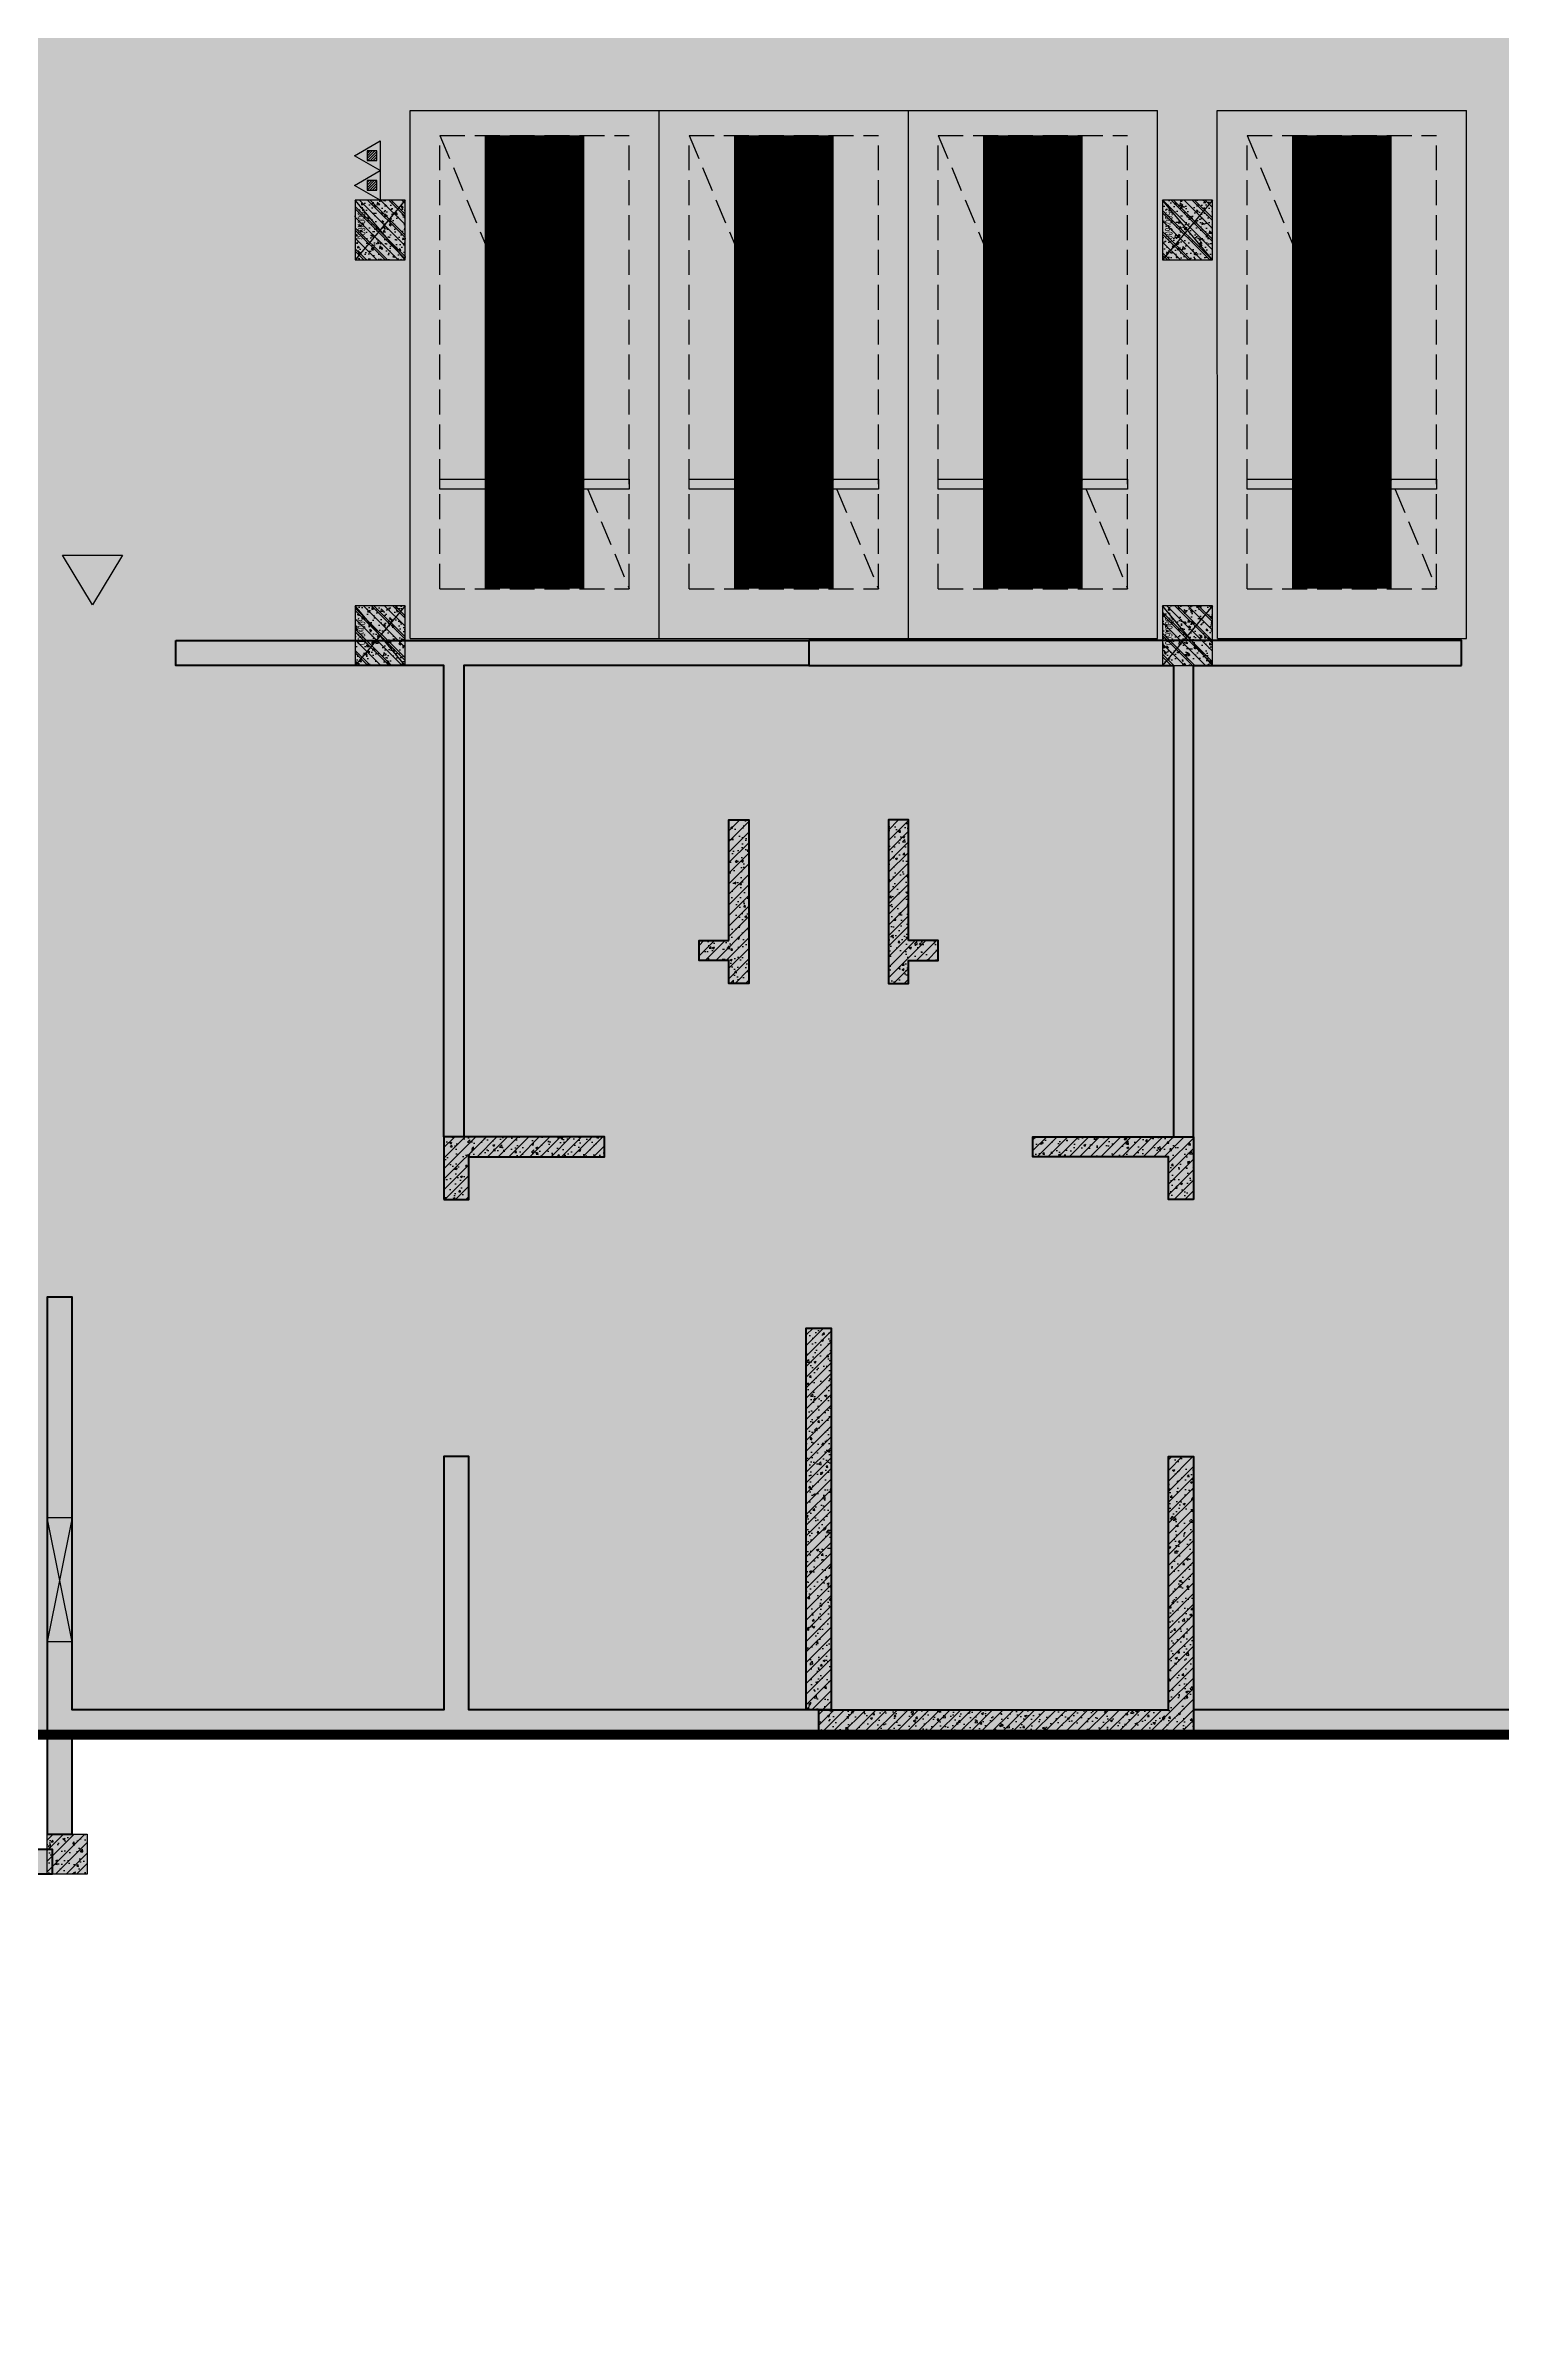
# Model space of a CAD drawing. Extents: x -1338203 to 1886333, y -530034 to 1031844.
# Drawn here: x 847502 to 862105, y -410769 to -387801 of the extents above; entities that cross this region are included whole.
import ezdxf
from ezdxf.enums import TextEntityAlignment as Align

# ---------------------------------------------------------------- set-up
doc = ezdxf.new("R2010")
doc.units = 0
doc.header["$LTSCALE"] = 1000
doc.header["$MEASUREMENT"] = 0
doc.linetypes.add('A-001-平面B2$0$__DASH', pattern=[0.35, 0.25, -0.1])
doc.linetypes.add('DASH', pattern=[0.35, 0.25, -0.1])
for name, color, linetype in [('A-001-车位参照B2$0$A-001-车位参照B2$0$0A-P-PKNG-CAR(B)', 21, 'Continuous'), ('p-a-regular', 5, 'Continuous'), ('S-02-墙柱B2_B1(QB)$0$0S-CC-LINE', 52, 'Continuous'), ('S-02-墙柱B2_B1(QB)$0$0S-CW-HATCH', 251, 'Continuous'), ('S-02-墙柱B2_B1(QB)$0$0S-CW-HATCH-UP', 251, 'Continuous'), ('S-02-墙柱B2_B1(QB)$0$0S-S-HOLE', 55, 'Continuous'), ('S001南区墙柱$0$0S-CW-HATCH', 251, 'Continuous'), ('S001南区墙柱$0$0S-CW-HATCH-UP', 251, 'Continuous'), ('S001南区墙柱$0$S001-墙柱B1_1$0$0S-CC-LINE', 52, 'Continuous'), ('S001南区墙柱$0$S001-墙柱B1_1$0$0S-CW-HATCH-UP', 251, 'Continuous'), ('地面指向箭头', 7, 'Continuous'), ('负二层消火栓$0$负二层消火栓$1$0P-EQUIP-FH', 7, 'Continuous')]:
    doc.layers.add(name, color=color, linetype=linetype)
doc.layers.add('p-a-mini', color=7, linetype='Continuous', true_color=0x0050ff)
doc.layers.add('p-a-regular-narrow', color=7, linetype='Continuous', true_color=0x9600ff)
doc.layers.add('p-h-walkable', color=7, linetype='Continuous', lineweight=70, true_color=0xf0f0f0)
doc.layers.add('S-02-墙柱B2_B1(QB)$0$0S-CW-LINE', color=7, linetype='Continuous', lineweight=50)
doc.layers.add('S001南区墙柱$0$S001-墙柱B1_1$0$0S-A-TIPS', color=10, linetype='Continuous', plot=False)
doc.styles.add('S001南区墙柱$0$S001-墙柱B1_1$0$AAD-S', font='aad-s.shx', dxfattribs={"width": 0.7, "bigfont": 'aad-hztxt.shx'})
pattern_1 = [(45, (844606.6, -402460.93), (-53.033, 53.033), []), (50, (844606.6, -402460.93), (215.178, -18.8256), [22.5, -247.5]), (355, (844606.6, -402460.93), (-41.6254, 225.6576), [18, -198]), (100.4514, (844624.53, -402462.5), (173.5528, 206.8319), [19.122, -210.3426]), (46.1842, (844606.6, -402400.93), (320.1723, -49.6557), [33.75, -371.25]), (96.6356, (844633.28, -402405.06), (280.399, 292.2354), [28.683, -315.514]), (351.1842, (844606.6, -402400.93), (280.3986, 292.2356), [27, -297]), (21, (844636.6, -402415.93), (179.0721, -120.7857), [22.5, -247.5]), (326, (844636.6, -402415.93), (72.9946, 217.545), [18, -198]), (71.4514, (844651.52, -402426), (252.0668, 96.7591), [19.122, -210.3426]), (37.5, (844606.6, -402460.93), (3.64796, 99.86816), [0, -195.6, 0, -201, 0, -198.75]), (7.5, (844606.6, -402460.93), (78.92086, 118.3235), [0, -114.6, 0, -191.1, 0, -75.75]), (327.5, (844539.7, -402460.93), (160.14673, -6.76646), [0, -75, 0, -234, 0, -310.5]), (317.5, (844509.7, -402460.93), (174.9559, 30.0315), [0, -97.5, 0, -155.4, 0, -220.5])]
pattern_2 = [(45, (844606.6, -402460.93), (-53.033, 53.033), []), (50, (844606.6, -402460.93), (215.178, -18.8256), [22.5, -247.5]), (355, (844606.6, -402460.93), (-41.6254, 225.6576), [18, -198]), (100.4514, (844624.53, -402462.5), (173.5528, 206.8319), [19.122, -210.3426]), (46.1842, (844606.6, -402400.93), (320.1723, -49.6557), [33.75, -371.25]), (96.6356, (844633.28, -402405.06), (280.399, 292.2354), [28.683, -315.514]), (351.1842, (844606.6, -402400.93), (280.3986, 292.2356), [27, -297]), (21, (844636.6, -402415.93), (179.0721, -120.7857), [22.5, -247.5]), (326, (844636.6, -402415.93), (72.9946, 217.545), [18, -198]), (71.4514, (844651.52, -402426), (252.0668, 96.7591), [19.122, -210.3426]), (37.5, (844606.6, -402460.93), (3.64796, 99.86816), [0, -195.6, 0, -201, 0, -198.75]), (7.5, (844606.6, -402460.93), (78.92086, 118.3235), [0, -114.6, 0, -191.1, 0, -75.75]), (327.5, (844539.7, -402460.93), (160.14673, -6.76646), [0, -75, 0, -234, 0, -310.5]), (317.5, (844509.7, -402460.93), (174.9559, 30.0315), [0, -97.5, 0, -155.4, 0, -220.5])]

# ---------------------------------------------------------------- blocks, each defined once
blk = doc.blocks.new('负二层消火栓$0$负二层消火栓$1$$TwtSys$00000546')
h = blk.add_hatch()
h.set_pattern_fill('ANSI31', color=256, scale=200, style=0)
h.set_pattern_definition([(45, (-38543.802, -6670.83), (-17.67767, 17.67767), [])])
h.paths.add_polyline_path([(-65, 174), (65, 174), (65, 44), (-65, 44)])
for points in [[(0, 344), (-198, 0), (198, 0)], [(-65, 174), (65, 174), (65, 44), (-65, 44)]]:
    blk.add_lwpolyline(points, close=True)
blk = doc.blocks.new('负二层消火栓')
at = {"layer": '负二层消火栓$0$负二层消火栓$1$0P-EQUIP-FH', "xscale": -0.75, "yscale": 0.75, "zscale": 0.75, "rotation": 90}
for p in [(84491, -225294), (84491, -225591)]:
    blk.add_blockref('负二层消火栓$0$负二层消火栓$1$$TwtSys$00000546', p, dxfattribs=at)
blk = doc.blocks.new('A$Cb720460c')
at = {"layer": '地面指向箭头'}
h = blk.add_hatch(color=251, dxfattribs=at)
h.dxf.hatch_style = 1
h.paths.add_polyline_path([(435624, 136327), (435324, 135827), (435024, 136327)])
at = {"layer": '地面指向箭头', "color": 251, "elevation": 0, "flags": 128}
blk.add_lwpolyline([(435624, 136327), (435324, 135827), (435024, 136327), (435624, 136327)], dxfattribs=at)
blk = doc.blocks.new('A-001-车位参照B2$0$A-001-车位参照B2$0$A$C43AE5A3B')
at = {"color": 241}
blk.add_lwpolyline([(400, 0), (400, 4300), (2600, 4300), (2600, 0)], close=True, dxfattribs=at)
at = {"color": 241, "linetype": 'DASH'}
for points in [[(700, 0), (700, 3800), (2300, 3800), (2300, 0), (700, 0)], [(2300, 3800), (700, 0)], [(700, 3800), (2300, 0)]]:
    blk.add_lwpolyline(points, dxfattribs=at)
at = {"color": 241}
blk.add_lwpolyline([(700, 3050), (2300, 3050), (2300, 2950), (700, 2950), (700, 3050)], dxfattribs=at)
at = {"layer": 'p-a-mini', "ltscale": 0.002, "const_width": 1000}
blk.add_lwpolyline([(1500, 3050), (1500, 0)], dxfattribs=at)
blk = doc.blocks.new('S001南区墙柱$0$AAD_BLOCK_20230215093950878')
at = {"layer": 'S001南区墙柱$0$0S-CW-HATCH'}
h = blk.add_hatch(color=256, dxfattribs=at)
h.dxf.hatch_style = 1
h.paths.add_polyline_path([(-300, -250), (300, -250), (300, 250), (-300, 250)])
at = {"layer": 'S001南区墙柱$0$0S-CW-HATCH-UP'}
h = blk.add_hatch(dxfattribs=at)
h.set_pattern_fill('钢筋混凝土', color=256, scale=30, pattern_type=2)
h.set_pattern_definition([(45, (-42203.53, -84001.15), (-106.06602, 106.06602), []), (50, (-42203.53, -84001.15), (215.17805, -18.82564), [22.5, -247.5]), (355, (-42203.53, -84001.15), (-41.6254, 225.65764), [18, -198]), (100.4514, (-42185.6, -84002.72), (173.5528, 206.83186), [19.12206, -210.34263]), (46.1842, (-42203.53, -83941.15), (320.1723, -49.6557), [33.75, -371.25]), (96.6356, (-42176.85, -83945.3), (280.3988, 292.2354), [28.6831, -315.5139]), (351.1842, (-42203.53, -83941.15), (280.3986, 292.2356), [27, -297]), (21, (-42173.53, -83956.15), (179.0721, -120.78567), [22.5, -247.5]), (326, (-42173.53, -83956.15), (72.9946, 217.545), [18, -198]), (71.4514, (-42158.6, -83966.21), (252.0668, 96.75915), [19.12206, -210.34263]), (37.5, (-42203.53, -84001.15), (3.647957, 99.868156), [1.5, -195.6, 1.5, -201, 1.5, -198.75]), (7.5, (-42203.53, -84001.15), (78.92086, 118.32351), [1.5, -114.6, 1.5, -191.1, 1.5, -75.75]), (327.5, (-42270.43, -84001.15), (160.14673, -6.76646), [1.5, -75, 1.5, -234, 1.5, -310.5]), (317.5, (-42300.43, -84001.15), (174.95585, 30.0315), [1.5, -97.5, 1.5, -155.4, 1.5, -220.5])])
h.paths.add_polyline_path([(-300, -250), (300, -250), (300, 250), (-300, 250)])
at = {"layer": 'S001南区墙柱$0$S001-墙柱B1_1$0$0S-CW-HATCH-UP', "transparency": 33554661}
h = blk.add_hatch(dxfattribs=at)
h.set_pattern_fill('钢筋混凝土', color=0, scale=30)
h.set_pattern_definition([(45, (48108.52, -15514.205), (-53.03301, 53.03301), []), (50, (48108.52, -15514.2), (215.17805, -18.82564), [22.5, -247.5]), (355, (48108.52, -15514.2), (-41.6254, 225.6576), [18, -198]), (100.4514, (48126.45, -15515.77), (173.5528, 206.8319), [19.1221, -210.3426]), (46.1842, (48108.52, -15454.2), (320.1723, -49.6557), [33.75, -371.25]), (96.6356, (48135.2, -15458.34), (280.3988, 292.2354), [28.683, -315.514]), (351.1842, (48108.52, -15454.2), (280.3986, 292.2356), [27, -297]), (21, (48138.52, -15469.2), (179.0721, -120.78567), [22.5, -247.5]), (326, (48138.52, -15469.2), (72.9946, 217.545), [18, -198]), (71.4514, (48153.44, -15479.27), (252.0668, 96.75915), [19.1221, -210.3426]), (37.5, (48108.52, -15514.205), (3.64796, 99.86816), [0, -195.6, 0, -201, 0, -198.75]), (7.5, (48108.52, -15514.2), (78.92086, 118.32351), [0, -114.6, 0, -191.1, 0, -75.75]), (327.5, (48041.62, -15514.205), (160.14673, -6.76646), [0, -75, 0, -234, 0, -310.5]), (317.5, (48011.62, -15514.2), (174.95585, 30.0315), [0, -97.5, 0, -155.4, 0, -220.5])])
h.paths.add_polyline_path([(-300, -250), (300, -250), (300, 250), (-300, 250)])
at = {"layer": 'S001南区墙柱$0$S001-墙柱B1_1$0$0S-A-TIPS'}
for p, q in [((-300, 250), (300, -250)), ((300, 250), (-300, -250))]:
    blk.add_line(p, q, dxfattribs=at)
at = {"layer": 'S001南区墙柱$0$S001-墙柱B1_1$0$0S-CC-LINE'}
blk.add_lwpolyline([(-300, -250), (300, -250), (300, 250), (-300, 250)], close=True, dxfattribs=at)
at = {"layer": 'S001南区墙柱$0$S001-墙柱B1_1$0$0S-A-TIPS', "style": 'S001南区墙柱$0$S001-墙柱B1_1$0$AAD-S', "width": 0.7}
blk.add_text('500x600', height=75, dxfattribs=at).set_placement((-45, -187), align=Align.MIDDLE_CENTER)

msp = doc.modelspace()

# ---------------------------------------------------------------- hatches: boundary and pattern name
at = {"layer": 'p-h-walkable', "ltscale": 0.002}
h = msp.add_hatch(color=256, dxfattribs=at)
h.dxf.hatch_style = 1
h.paths.add_polyline_path([(728556.4, -320761.3), (728556.4, -348211.5), (746356.3, -348211.5), (750916.3, -338175), (842896.3, -338175), (843211.3, -349155), (839116.3, -349155), (839116.3, -377051.5), (864906.4, -377051.5), (864906.4, -390806.6), (875856.3, -395571.5), (875856.3, -404751.5), (834560.3, -404751.5), (839142.7, -442064.3), (869465.2, -438340.4), (871163.2, -452166.5), (873704.1, -451854.5), (877328.6, -464960.4), (761876, -479139.1), (761132.9, -468418.3), (764950.6, -465209), (763252.8, -451384.3), (799242.4, -446964.4), (793807.3, -404751.5), (750756.3, -404751.5), (751556.3, -388855), (648066.6, -388604.4), (648066.6, -380374.4), (641016.6, -380374.4), (641512.3, -365348.2), (660006.6, -364574.4), (660306.6, -340846.8), (656406.6, -340846.8), (656406.6, -336396.8), (656656.4, -340532.4), (656406.4, -332417.4), (712156.4, -332417.4), (712080.9, -320761.3)])
at = {"layer": 'S-02-墙柱B2_B1(QB)$0$0S-CW-HATCH'}
h = msp.add_hatch(color=256, dxfattribs=at)
h.dxf.hatch_style = 1
h.paths.add_polyline_path([(848806.6, -393770.9), (855156.6, -393770.9), (855156.6, -394021.3), (851696.6, -394020.9), (851696.6, -398750.9), (851496.6, -398750.9), (851496.6, -394020.9), (848806.6, -394020.9)])
h = msp.add_hatch(color=256, dxfattribs=at)
h.dxf.hatch_style = 1
h.paths.add_polyline_path([(861706.6, -394021), (861706.6, -393770.9), (855156.6, -393770.8), (855156.6, -394021.2), (858816.6, -394020.9), (858816.6, -398750.9), (859016.6, -398750.9), (859016.6, -394020.9)])
h = msp.add_hatch(color=256, dxfattribs=at)
h.dxf.hatch_style = 1
h.paths.add_polyline_path([(860116.6, -394021), (861706.6, -394020.9), (861706.6, -393770.9), (860116.6, -393770.9)])
h = msp.add_hatch(color=256, dxfattribs=at)
h.dxf.hatch_style = 1
h.paths.add_polyline_path([(854356.6, -396780.9), (854356.6, -395570.9), (854556.6, -395570.9), (854556.6, -397210.9), (854356.6, -397210.9), (854356.6, -396980.9), (854056.6, -396980.9), (854056.6, -396780.9)])
h = msp.add_hatch(color=256, dxfattribs=at)
h.dxf.hatch_style = 1
h.paths.add_polyline_path([(856156.6, -396780.9), (856156.6, -395570.9), (855956.6, -395570.9), (855956.6, -397210.9), (856156.6, -397210.9), (856156.6, -396980.9), (856456.6, -396980.9), (856456.6, -396780.9)])
h = msp.add_hatch(color=256, dxfattribs=at)
h.dxf.hatch_style = 1
h.paths.add_polyline_path([(851496.6, -399380.9), (851746.6, -399380.9), (851746.6, -398950.9), (853106.6, -398950.9), (853106.6, -398750.9), (851496.6, -398750.9)])
h = msp.add_hatch(color=256, dxfattribs=at)
h.dxf.hatch_style = 1
h.paths.add_polyline_path([(859016.6, -399380.9), (858766.6, -399380.9), (858766.6, -398950.9), (857406.6, -398950.9), (857406.6, -398750.9), (859016.6, -398750.9)])
h = msp.add_hatch(color=256, dxfattribs=at)
h.dxf.hatch_style = 1
h.paths.add_polyline_path([(847516.6, -402570.9), (847766.6, -402570.9), (847766.6, -400360.9), (847516.6, -400360.9)])
h.paths.add_polyline_path([(847766.6, -403820.9), (847516.6, -403820.9), (847516.6, -405750.9), (847766.6, -405750.9), (847766.6, -404750.9), (855256.6, -404750.9), (855256.6, -404500.9), (851746.6, -404500.9), (851746.6, -401960.9), (851496.6, -401960.9), (851496.6, -404500.9), (847766.6, -404500.9)])
h = msp.add_hatch(color=256, dxfattribs=at)
h.dxf.hatch_style = 1
h.paths.add_polyline_path([(862746.6, -402570.9), (862996.6, -402570.9), (862996.6, -400360.9), (862746.6, -400360.9)])
h.paths.add_polyline_path([(862996.6, -403820.9), (862746.6, -403820.9), (862746.6, -404500.9), (859016.6, -404500.9), (859016.6, -404750.9), (862746.6, -404750.9), (862746.6, -405750.9), (862996.6, -405750.9)])
h = msp.add_hatch(color=256, dxfattribs=at)
h.dxf.hatch_style = 1
h.paths.add_polyline_path([(855381.6, -404500.9), (855131.6, -404500.9), (855131.6, -400670.9), (855381.6, -400670.9)])
h = msp.add_hatch(color=256, dxfattribs=at)
h.dxf.hatch_style = 1
h.paths.add_polyline_path([(859016.6, -404750.9), (855256.6, -404750.9), (855256.6, -404500.9), (858766.6, -404500.9), (858766.6, -401960.9), (859016.6, -401960.9)])
h = msp.add_hatch(color=256, dxfattribs=at)
h.dxf.hatch_style = 1
h.paths.add_polyline_path([(847516.6, -405750.9), (847916.6, -405750.9), (847916.6, -406150.9), (847516.6, -406150.9)])
h = msp.add_hatch(color=256, dxfattribs=at)
h.dxf.hatch_style = 1
h.paths.add_polyline_path([(841696.6, -405900.9), (847566.6, -405900.9), (847566.6, -406150.9), (841696.6, -406150.9)])
at = {"layer": 'S-02-墙柱B2_B1(QB)$0$0S-CW-HATCH-UP'}
h = msp.add_hatch(dxfattribs=at)
h.set_pattern_fill('钢筋混凝土', color=256, scale=30)
h.set_pattern_definition(pattern_2)
h.paths.add_polyline_path([(848806.6, -393770.9), (855156.6, -393770.9), (855156.6, -394021.3), (851696.6, -394020.9), (851696.6, -398750.9), (851496.6, -398750.9), (851496.6, -394020.9), (848806.6, -394020.9)])
h = msp.add_hatch(dxfattribs=at)
h.set_pattern_fill('钢筋混凝土', color=256, scale=30)
h.set_pattern_definition(pattern_2)
h.paths.add_polyline_path([(861706.6, -394021), (861706.6, -393770.9), (855156.6, -393770.8), (855156.6, -394021.2), (858816.6, -394020.9), (858816.6, -398750.9), (859016.6, -398750.9), (859016.6, -394020.9)])
h = msp.add_hatch(dxfattribs=at)
h.set_pattern_fill('钢筋混凝土', color=256, scale=30)
h.set_pattern_definition(pattern_1)
h.paths.add_polyline_path([(854356.6, -396780.9), (854356.6, -395570.9), (854556.6, -395570.9), (854556.6, -397210.9), (854356.6, -397210.9), (854356.6, -396980.9), (854056.6, -396980.9), (854056.6, -396780.9)])
h = msp.add_hatch(dxfattribs=at)
h.set_pattern_fill('钢筋混凝土', color=256, scale=30)
h.set_pattern_definition(pattern_1)
h.paths.add_polyline_path([(856156.6, -396780.9), (856156.6, -395570.9), (855956.6, -395570.9), (855956.6, -397210.9), (856156.6, -397210.9), (856156.6, -396980.9), (856456.6, -396980.9), (856456.6, -396780.9)])
h = msp.add_hatch(dxfattribs=at)
h.set_pattern_fill('钢筋混凝土', color=256, scale=30)
h.set_pattern_definition(pattern_1)
h.paths.add_polyline_path([(851496.6, -399380.9), (851746.6, -399380.9), (851746.6, -398950.9), (853106.6, -398950.9), (853106.6, -398750.9), (851496.6, -398750.9)])
h = msp.add_hatch(dxfattribs=at)
h.set_pattern_fill('钢筋混凝土', color=256, scale=30)
h.set_pattern_definition(pattern_1)
h.paths.add_polyline_path([(859016.6, -399380.9), (858766.6, -399380.9), (858766.6, -398950.9), (857406.6, -398950.9), (857406.6, -398750.9), (859016.6, -398750.9)])
h = msp.add_hatch(dxfattribs=at)
h.set_pattern_fill('钢筋混凝土', color=256, scale=30)
h.set_pattern_definition(pattern_1)
h.paths.add_polyline_path([(847516.6, -402570.9), (847766.6, -402570.9), (847766.6, -400360.9), (847516.6, -400360.9)])
h.paths.add_polyline_path([(847766.6, -403820.9), (847516.6, -403820.9), (847516.6, -405750.9), (847766.6, -405750.9), (847766.6, -404750.9), (855256.6, -404750.9), (855256.6, -404500.9), (851746.6, -404500.9), (851746.6, -401960.9), (851496.6, -401960.9), (851496.6, -404500.9), (847766.6, -404500.9)])
h = msp.add_hatch(dxfattribs=at)
h.set_pattern_fill('钢筋混凝土', color=256, scale=30)
h.set_pattern_definition([(45, (844606.6, -402460.93), (-53.033, 53.033), []), (50, (844606.6, -402460.93), (215.178, -18.8256), [22.5, -247.5]), (355, (844606.6, -402460.93), (-41.6254, 225.6576), [18, -198]), (100.4514, (844624.53, -402462.5), (173.5528, 206.8319), [19.122, -210.3426]), (46.1842, (844606.6, -402400.93), (320.1723, -49.6557), [33.75, -371.25]), (96.6356, (844633.28, -402405.06), (280.399, 292.2354), [28.683, -315.514]), (351.1842, (844606.6, -402400.93), (280.3986, 292.2356), [27, -297]), (21, (844636.6, -402415.93), (179.0721, -120.7857), [22.5, -247.5]), (326, (844636.6, -402415.93), (72.9946, 217.545), [18, -198]), (71.4514, (844651.52, -402426), (252.0668, 96.7591), [19.122, -210.3426]), (37.5, (844606.6, -402460.93), (3.64796, 99.86816), [0, -195.6, 0, -201, 0, -198.75]), (7.5, (844606.6, -402460.93), (78.92086, 118.3235), [0, -114.6, 0, -191.1, 0, -75.75]), (327.5, (844539.7, -402460.93), (160.14673, -6.76646), [0, -75, 0, -234, 0, -310.5]), (317.5, (844509.7, -402460.93), (174.9559, 30.0315), [0, -97.5, 0, -155.4, 0, -220.5])])
h.paths.add_polyline_path([(862746.6, -402570.9), (862996.6, -402570.9), (862996.6, -400360.9), (862746.6, -400360.9)])
h.paths.add_polyline_path([(862996.6, -403820.9), (862746.6, -403820.9), (862746.6, -404500.9), (859016.6, -404500.9), (859016.6, -404750.9), (862746.6, -404750.9), (862746.6, -405750.9), (862996.6, -405750.9)])
h = msp.add_hatch(dxfattribs=at)
h.set_pattern_fill('钢筋混凝土', color=256, scale=30)
h.set_pattern_definition([(45, (844606.6, -402460.93), (-53.033, 53.033), []), (50, (844606.6, -402460.93), (215.178, -18.8256), [22.5, -247.5]), (355, (844606.6, -402460.93), (-41.6254, 225.6576), [18, -198]), (100.4514, (844624.53, -402462.5), (173.553, 206.832), [19.122, -210.3426]), (46.1842, (844606.6, -402400.93), (320.172, -49.656), [33.75, -371.25]), (96.6356, (844633.28, -402405.06), (280.399, 292.235), [28.683, -315.514]), (351.1842, (844606.6, -402400.93), (280.399, 292.236), [27, -297]), (21, (844636.6, -402415.93), (179.072, -120.7857), [22.5, -247.5]), (326, (844636.6, -402415.93), (72.9946, 217.545), [18, -198]), (71.4514, (844651.52, -402426), (252.0668, 96.759), [19.122, -210.3426]), (37.5, (844606.6, -402460.93), (3.64796, 99.86816), [0, -195.6, 0, -201, 0, -198.75]), (7.5, (844606.6, -402460.93), (78.9209, 118.3235), [0, -114.6, 0, -191.1, 0, -75.75]), (327.5, (844539.7, -402460.93), (160.14673, -6.76646), [0, -75, 0, -234, 0, -310.5]), (317.5, (844509.7, -402460.93), (174.9559, 30.0315), [0, -97.5, 0, -155.4, 0, -220.5])])
h.paths.add_polyline_path([(855381.6, -404500.9), (855131.6, -404500.9), (855131.6, -400670.9), (855381.6, -400670.9)])
h = msp.add_hatch(dxfattribs=at)
h.set_pattern_fill('钢筋混凝土', color=256, scale=30)
h.set_pattern_definition([(45, (844616.6, -402460.93), (-53.033, 53.033), []), (50, (844616.6, -402460.93), (215.178, -18.8256), [22.5, -247.5]), (355, (844616.6, -402460.93), (-41.6254, 225.6576), [18, -198]), (100.4514, (844634.53, -402462.5), (173.5528, 206.832), [19.122, -210.3426]), (46.1842, (844616.6, -402400.93), (320.1723, -49.6557), [33.75, -371.25]), (96.6356, (844643.28, -402405.06), (280.399, 292.2354), [28.683, -315.514]), (351.1842, (844616.6, -402400.93), (280.3986, 292.2356), [27, -297]), (21, (844646.6, -402415.93), (179.0721, -120.7857), [22.5, -247.5]), (326, (844646.6, -402415.93), (72.9946, 217.545), [18, -198]), (71.4514, (844661.52, -402426), (252.0668, 96.759), [19.122, -210.3426]), (37.5, (844616.6, -402460.93), (3.64796, 99.86816), [0, -195.6, 0, -201, 0, -198.75]), (7.5, (844616.6, -402460.93), (78.9209, 118.3235), [0, -114.6, 0, -191.1, 0, -75.75]), (327.5, (844549.7, -402460.93), (160.14673, -6.76646), [0, -75, 0, -234, 0, -310.5]), (317.5, (844519.7, -402460.93), (174.9559, 30.0315), [0, -97.5, 0, -155.4, 0, -220.5])])
h.paths.add_polyline_path([(859016.6, -404750.9), (855256.6, -404750.9), (855256.6, -404500.9), (858766.6, -404500.9), (858766.6, -401960.9), (859016.6, -401960.9)])
h = msp.add_hatch(dxfattribs=at)
h.set_pattern_fill('钢筋混凝土', color=256, scale=30)
h.set_pattern_definition([(45, (844606.6, -402460.93), (-53.033, 53.033), []), (50, (844606.6, -402460.93), (215.178, -18.8256), [22.5, -247.5]), (355, (844606.6, -402460.93), (-41.625, 225.658), [18, -198]), (100.4514, (844624.53, -402462.5), (173.553, 206.832), [19.122, -210.343]), (46.184, (844606.6, -402400.93), (320.172, -49.656), [33.75, -371.25]), (96.6356, (844633.28, -402405.06), (280.399, 292.235), [28.683, -315.514]), (351.184, (844606.6, -402400.93), (280.399, 292.236), [27, -297]), (21, (844636.6, -402415.93), (179.072, -120.7857), [22.5, -247.5]), (326, (844636.6, -402415.93), (72.995, 217.545), [18, -198]), (71.4514, (844651.52, -402426), (252.067, 96.759), [19.122, -210.343]), (37.5, (844606.6, -402460.93), (3.648, 99.8682), [0, -195.6, 0, -201, 0, -198.75]), (7.5, (844606.6, -402460.93), (78.9209, 118.3235), [0, -114.6, 0, -191.1, 0, -75.75]), (327.5, (844539.7, -402460.93), (160.1467, -6.7665), [0, -75, 0, -234, 0, -310.5]), (317.5, (844509.7, -402460.93), (174.956, 30.0315), [0, -97.5, 0, -155.4, 0, -220.5])])
h.paths.add_polyline_path([(847516.6, -405750.9), (847916.6, -405750.9), (847916.6, -406150.9), (847516.6, -406150.9)])
h = msp.add_hatch(dxfattribs=at)
h.set_pattern_fill('钢筋混凝土', color=256, scale=30)
h.set_pattern_definition(pattern_1)
h.paths.add_polyline_path([(841696.6, -405900.9), (847566.6, -405900.9), (847566.6, -406150.9), (841696.6, -406150.9)])

# ---------------------------------------------------------------- linework, layer by layer
for p, q in [((851156.4, -388450.6), (853656.4, -388450.4)), ((851156.9, -393750.6), (851156.4, -388450.6)), ((853656.4, -388450.6), (856156.4, -388450.4)), ((853656.9, -393750.4), (853656.4, -388450.4)), ((853656.9, -393750.6), (853656.4, -388450.6)), ((856156.9, -393750.4), (856156.4, -388450.4)), ((856156.4, -388450.6), (858656.4, -388450.4)), ((856156.9, -393750.6), (856156.4, -388450.6)), ((858656.9, -393750.4), (858656.4, -388450.4)), ((859256.4, -388450.6), (861756.4, -388450.4)), ((859256.9, -393750.6), (859256.4, -388450.6)), ((861756.9, -393750.4), (861756.4, -388450.4)), ((851156.9, -393750.6), (853656.9, -393750.4)), ((853656.9, -393750.6), (856156.9, -393750.4)), ((856156.9, -393750.6), (858656.9, -393750.4)), ((859256.9, -393750.6), (861756.9, -393750.4))]:
    msp.add_line(p, q)
at = {"linetype": 'A-001-平面B2$0$__DASH'}
for p, q in [((851456.4, -388700.6), (853356.4, -388700.4)), ((851456.8, -393250.6), (851456.4, -388700.6)), ((853356.8, -393250.4), (853356.4, -388700.4)), ((853956.4, -388700.6), (855856.4, -388700.4)), ((853956.8, -393250.6), (853956.4, -388700.6)), ((855856.8, -393250.4), (855856.4, -388700.4)), ((856456.4, -388700.6), (858356.4, -388700.4)), ((856456.8, -393250.6), (856456.4, -388700.6)), ((858356.8, -393250.4), (858356.4, -388700.4)), ((859556.4, -388700.6), (861456.4, -388700.4)), ((859556.8, -393250.6), (859556.4, -388700.6)), ((861456.8, -393250.4), (861456.4, -388700.4)), ((851456.8, -393250.6), (853356.8, -393250.4)), ((853956.8, -393250.6), (855856.8, -393250.4)), ((856456.8, -393250.6), (858356.8, -393250.4)), ((859556.8, -393250.6), (861456.8, -393250.4))]:
    msp.add_line(p, q, dxfattribs=at)
for points in [[(851456.4, -388700.6), (853356.8, -393250.4)], [(853956.4, -388700.6), (855856.8, -393250.4)], [(856456.4, -388700.6), (858356.8, -393250.4)], [(859556.4, -388700.6), (861456.8, -393250.4)]]:
    msp.add_lwpolyline(points, dxfattribs=at)
for points in [[(853356.7, -392250.4), (851456.7, -392250.6), (851456.7, -392150.6), (853356.7, -392150.4)], [(855856.7, -392250.4), (853956.7, -392250.6), (853956.7, -392150.6), (855856.7, -392150.4)], [(858356.7, -392250.4), (856456.7, -392250.6), (856456.7, -392150.6), (858356.7, -392150.4)], [(861456.7, -392250.4), (859556.7, -392250.6), (859556.7, -392150.6), (861456.7, -392150.4)]]:
    msp.add_lwpolyline(points, close=True)
at = {"layer": 'p-a-regular', "ltscale": 0.002, "const_width": 1000}
for points in [[(852406.4, -388700.5), (852406.8, -393250.5)], [(857406.4, -388700.5), (857406.8, -393250.5)]]:
    msp.add_lwpolyline(points, dxfattribs=at)
at = {"layer": 'p-a-regular-narrow', "ltscale": 0.002, "const_width": 1000}
for points in [[(854906.4, -388700.5), (854906.8, -393250.5)], [(860506.4, -388700.5), (860506.8, -393250.5)]]:
    msp.add_lwpolyline(points, dxfattribs=at)
at = {"layer": 'p-h-walkable', "ltscale": 0.002, "const_width": 100, "elevation": -83050}
msp.add_lwpolyline([(864906.4, -377051.5), (864906.4, -390806.6), (875856.3, -395571.5), (875856.3, -404751.5), (834560.3, -404751.5), (839142.7, -442064.3), (869465.2, -438340.4), (871163.2, -452166.5), (873704.1, -451854.5), (877328.6, -464960.4), (761876, -479139.1), (761132.9, -468418.3), (764950.6, -465209), (763252.8, -451384.3), (799242.4, -446964.4), (793807.3, -404751.5), (750756.3, -404751.5), (751556.3, -388855), (648066.6, -388604.4)], dxfattribs=at)
at = {"layer": 'S-02-墙柱B2_B1(QB)$0$0S-CC-LINE'}
msp.add_lwpolyline([(847516.6, -405750.9), (847916.6, -405750.9), (847916.6, -406150.9), (847516.6, -406150.9)], close=True, dxfattribs=at)
at = {"layer": 'S-02-墙柱B2_B1(QB)$0$0S-CW-LINE'}
msp.add_lwpolyline([(848806.6, -393770.9), (855156.6, -393770.9), (855156.6, -394021.3), (851696.6, -394020.9), (851696.6, -398750.9), (851496.6, -398750.9), (851496.6, -394020.9), (848806.6, -394020.9), (848806.6, -393770.9)], dxfattribs=at)
for points in [[(861706.6, -394021), (861706.6, -393770.9), (855156.6, -393770.8), (855156.6, -394021.2), (858816.6, -394020.9), (858816.6, -398750.9), (859016.6, -398750.9), (859016.6, -394020.9)], [(854356.6, -396780.9), (854356.6, -395570.9), (854556.6, -395570.9), (854556.6, -397210.9), (854356.6, -397210.9), (854356.6, -396980.9), (854056.6, -396980.9), (854056.6, -396780.9)], [(856156.6, -396780.9), (856156.6, -395570.9), (855956.6, -395570.9), (855956.6, -397210.9), (856156.6, -397210.9), (856156.6, -396980.9), (856456.6, -396980.9), (856456.6, -396780.9)], [(851496.6, -399380.9), (851746.6, -399380.9), (851746.6, -398950.9), (853106.6, -398950.9), (853106.6, -398750.9), (851496.6, -398750.9)], [(859016.6, -399380.9), (858766.6, -399380.9), (858766.6, -398950.9), (857406.6, -398950.9), (857406.6, -398750.9), (859016.6, -398750.9)], [(847766.6, -404750.9), (855256.6, -404750.9), (855256.6, -404500.9), (851746.6, -404500.9), (851746.6, -401960.9), (851496.6, -401960.9), (851496.6, -404500.9), (847766.6, -404500.9), (847766.6, -400360.9), (847516.6, -400360.9), (847516.6, -405750.9), (847766.6, -405750.9)], [(862996.6, -400360.9), (862746.6, -400360.9), (862746.6, -404500.9), (859016.6, -404500.9), (859016.6, -404750.9), (862746.6, -404750.9), (862746.6, -405750.9), (862996.6, -405750.9)], [(855381.6, -404500.9), (855131.6, -404500.9), (855131.6, -400670.9), (855381.6, -400670.9)], [(859016.6, -404750.9), (855256.6, -404750.9), (855256.6, -404500.9), (858766.6, -404500.9), (858766.6, -401960.9), (859016.6, -401960.9)], [(841696.6, -405900.9), (847566.6, -405900.9), (847566.6, -406150.9), (841696.6, -406150.9)]]:
    msp.add_lwpolyline(points, close=True, dxfattribs=at)
at = {"layer": 'S-02-墙柱B2_B1(QB)$0$0S-S-HOLE'}
msp.add_lwpolyline([(847766.6, -402570.9), (847766.6, -403820.9), (847516.6, -403820.9), (847516.6, -402570.9)], close=True, dxfattribs=at)
for points in [[(847766.6, -403820.9), (847516.6, -402570.9)], [(847766.6, -402570.9), (847516.6, -403820.9)]]:
    msp.add_lwpolyline(points, dxfattribs=at)

# ---------------------------------------------------------------- block references
at = {"ltscale": 0.002}
for name, p in [('负二层消火栓', (766365.4, -163610.9)), ('A$Cb720460c', (412646.2, -529238.7))]:
    msp.add_blockref(name, p, dxfattribs=at)
at = {"rotation": 270}
for p in [(850856.6, -389650.9), (858956.6, -389650.9), (850856.6, -393720.9), (858956.6, -393720.9)]:
    msp.add_blockref('S001南区墙柱$0$AAD_BLOCK_20230215093950878', p, dxfattribs=at)
at = {"layer": 'A-001-车位参照B2$0$A-001-车位参照B2$0$0A-P-PKNG-CAR(B)', "rotation": 89.99999998977404}
msp.add_blockref('A-001-车位参照B2$0$A-001-车位参照B2$0$A$C43AE5A3B', (847306.8, -391050.2), dxfattribs=at)

doc.saveas('drawing.dxf')
